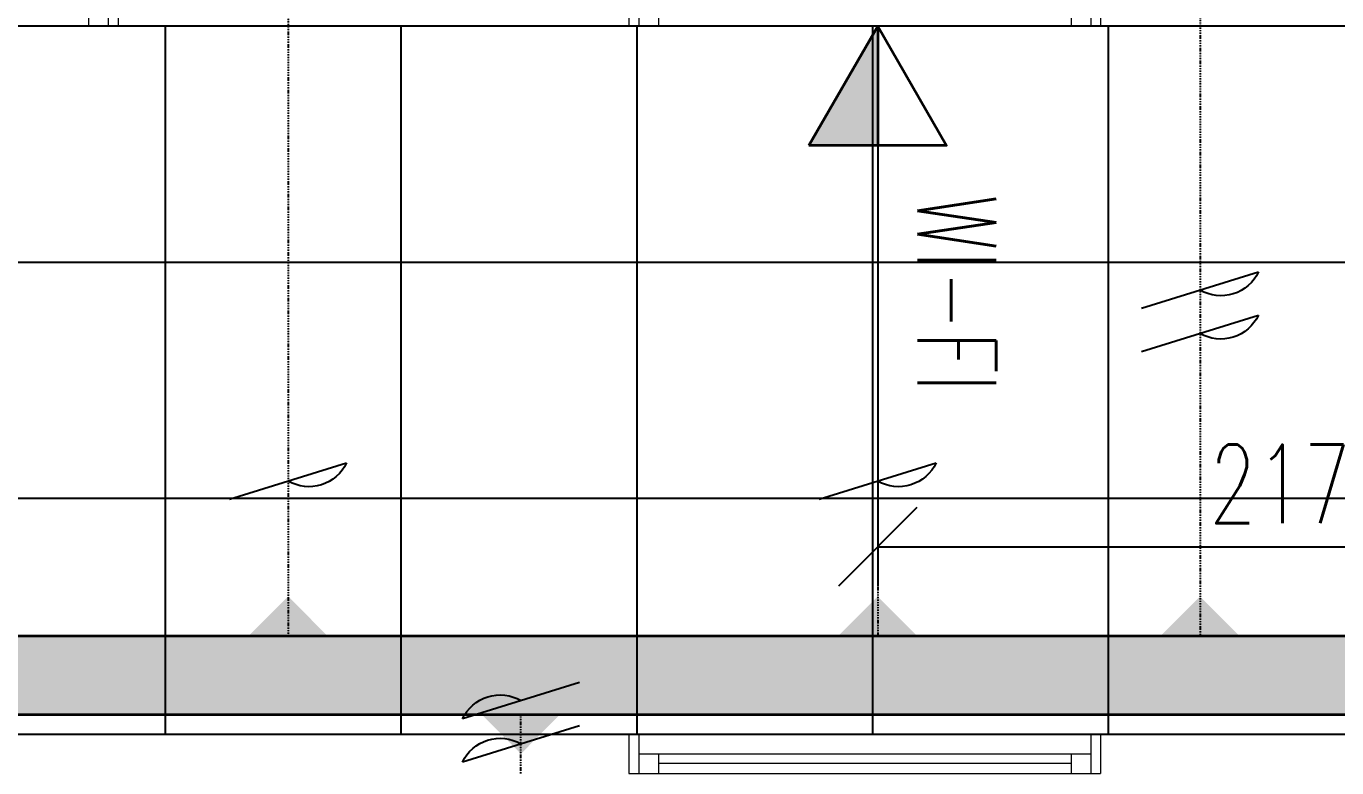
# Model space of a CAD drawing. Extents: x -560814 to 57327, y -29287 to 19916.
# Drawn here: x 38542 to 41877, y -2796 to -910 of the extents above; entities that cross this region are included whole.
import ezdxf

# ---------------------------------------------------------------- set-up
doc = ezdxf.new("R2010")
doc.units = 0
doc.header["$LTSCALE"] = 0.25
doc.linetypes.add('DASHDOT', pattern=[25.4, 12.7, -6.35, 0, -6.35])
for name, color, linetype in [('0 @ 50', 7, 'Continuous'), ('01-First Floor$0$FALSE CEILING', 251, 'Continuous'), ('T-WIRE', 140, 'Continuous')]:
    doc.layers.add(name, color=color, linetype=linetype)
for name, color, linetype, lineweight in [('01-First Floor$0$Aluminum', 251, 'Continuous', 5), ('01-First Floor$0$Walls', 251, 'Continuous', 5), ('E-LITE-CLNG-CNDT', 6, 'DASHDOT', 35), ('T-CABL-TRAY', 60, 'Continuous', 35), ('T-DATA-CLNG-COND', 51, 'DASHDOT', 25), ('T-DATA-CLNG-COND @ 100', 51, 'DASHDOT', 25), ('T-DATA-DEVC-TYPE', 2, 'Continuous', 25), ('T-DATA-DIM', 251, 'DASHDOT', 25), ('T-DATA-WALL @ 100', 33, 'Continuous', 35)]:
    doc.layers.add(name, color=color, linetype=linetype, lineweight=lineweight)
doc.styles.add('DC_SIMPLEX', font='SIMPLEX.shx', dxfattribs={"width": 0.7})
doc.dimstyles.new('DevCad-MM', dxfattribs={"dimscale": 0.01, "dimtxt": 2, "dimasz": 2, "dimexe": 1, "dimexo": 1, "dimgap": 0.6, "dimtad": 1, "dimdec": 0, "dimrnd": 10, "dimzin": 1, "dimdsep": 46, "dimtxsty": 'DC_SIMPLEX', "dimblk1": 'OBLIQUE', "dimblk2": 'OBLIQUE', "dimsah": 1, "dimcen": 3, "dimclrd": 256, "dimclre": 256, "dimclrt": 45, "dimadec": 0, "dimazin": 0, "dimtfac": 1, "dimtdec": 0, "dimtix": 1, "dimtmove": 2, "dimatfit": 2, "dimldrblk": 'OBLIQUE', "dimfxl": 1, "dimtolj": 1, "dimtzin": 0, "dimarcsym": 0})

# ---------------------------------------------------------------- blocks, each defined once
blk = doc.blocks.new('*U92')
blk.add_hatch(color=254).paths.add_polyline_path([(-3.031, 1.75), (-3.031, 0), (0, 0)])
blk.add_line((0, 0), (-3.031, 0))
blk.add_lwpolyline([(-3.031, 1.75), (0, 0), (-3.031, -1.75)], close=True)
at = {"layer": 'T-DATA-DEVC-TYPE', "style": 'DC_SIMPLEX', "width": 0.7, "flags": 8}
blk.add_attdef('DC_TYPE', (2.682, 5.634), '', height=2, rotation=360, dxfattribs=at)
blk = doc.blocks.new('01-First Floor$0$A$C37be4daf')
at = {"layer": '01-First Floor$0$Aluminum'}
for p, q in [((1416, 598.2), (216, 598.2)), ((241, 498.2), (241, 598.2)), ((291, 548.2), (291, 598.2)), ((291, 573.2), (1341, 573.2)), ((1341, 548.2), (1341, 598.2)), ((1391, 498.2), (1391, 598.2)), ((1391, 548.2), (241, 548.2)), ((1416, 498.2), (216, 498.2))]:
    blk.add_line(p, q, dxfattribs=at)
at = {"layer": '01-First Floor$0$Walls'}
for p, q in [((216, 498.2), (216, 598.2)), ((1416, 498.2), (1416, 598.2))]:
    blk.add_line(p, q, dxfattribs=at)
blk = doc.blocks.new('01-First Floor')
at = {"layer": '01-First Floor$0$FALSE CEILING', "linetype": 'Continuous'}
for p, q in [((38896.4, -2710), (38896.4, -910)), ((39496.4, -2710), (39496.4, -910)), ((40096.4, -2710), (40096.4, -910)), ((40696.4, -2710), (40696.4, -910)), ((41296.4, -2710), (41296.4, -910)), ((8296.4, -1510), (48976, -1510)), ((8296.4, -2110), (48976, -2110))]:
    blk.add_line(p, q, dxfattribs=at)
at = {"layer": '01-First Floor$0$FALSE CEILING'}
blk.add_lwpolyline([(48976, -910), (8296.4, -910), (8296.4, -2710), (48976, -2710), (48976, -910)], dxfattribs=at)
at = {"layer": '01-First Floor$0$Walls'}
blk.add_line((42876, -2710), (34876, -2710), dxfattribs=at)
at = {"xscale": -1, "rotation": 180}
blk.add_blockref('01-First Floor$0$A$C37be4daf', (37360, -311.8), dxfattribs=at)
at = {"rotation": 180}
for p in [(41492, -311.8), (41492, -2211.8)]:
    blk.add_blockref('01-First Floor$0$A$C37be4daf', p, dxfattribs=at)
blk = doc.blocks.new('*U121')
at = {"lineweight": 0}
h = blk.add_hatch(dxfattribs=at)
h.set_pattern_fill('HEX', color=253, scale=8, angle=270, style=0)
h.set_pattern_definition([(270, (2e-10, -9388.563), (43.9941, 8e-13), [25.4, -50.8]), (30, (2e-10, -9388.563), (-21.99705, 38.1), [25.4, -50.8]), (330, (2e-10, -9413.963), (21.99705, 38.1), [25.4, -50.8])])
h.paths.add_polyline_path([(-200, -9550), (0, -9550), (0, 0), (-200, 0)])
at = {"color": 0}
for p, q in [((0, 0), (0, -9550)), ((-200, 0), (-200, -9550))]:
    blk.add_line(p, q, dxfattribs=at)
blk = doc.blocks.new('*U97')
blk.add_hatch(color=256).paths.add_polyline_path([(0, 1), (-1, 0), (0, -1)])
blk = doc.blocks.new('*U96')
blk.add_hatch(color=256).paths.add_polyline_path([(0, -1), (1, 0), (0, 1)])
blk = doc.blocks.new('W-TEL')
blk.add_line((-66, -212.7), (66, 212.7))
blk.add_arc((130.7, 76), 151.2, 115.3301, 210.179)
blk = doc.blocks.new('*U107')
at = {"layer": 'T-WIRE', "xscale": -0.006999999999825377, "yscale": 0.006999999999970897, "zscale": 0.006999999999999999}
for p in [(0, 0), (1.102, -0.003)]:
    blk.add_blockref('W-TEL', p, dxfattribs=at)
blk = doc.blocks.new('*U106')
at = {"layer": 'T-WIRE', "xscale": -0.006999999999825377, "yscale": 0.006999999999970897, "zscale": 0.006999999999999999}
blk.add_blockref('W-TEL', (0, 0), dxfattribs=at)
blk = doc.blocks.new('_OBLIQUE')
at = {"color": 0, "linetype": 'ByBlock'}
blk.add_line((-0.5, -0.5), (0.5, 0.5), dxfattribs=at)
blk = doc.blocks.new('*D171')
at = {"layer": 'Defpoints', "color": 0, "linetype": 'Continuous', "transparency": 16777216}
for p in [(40708.7, -910), (42876, -910), (42876, -2233.7)]:
    blk.add_point(p, dxfattribs=at)
at = {"layer": 'T-DATA-DIM', "linetype": 'Continuous', "lineweight": -2, "transparency": 16777216}
for p, q in [((40708.7, -1010), (40708.7, -2333.7)), ((42876, -1010), (42876, -2333.7)), ((40708.7, -2233.7), (42876, -2233.7))]:
    blk.add_line(p, q, dxfattribs=at)
at = {"layer": 'T-DATA-DIM', "linetype": 'Continuous', "lineweight": -2, "transparency": 16777216, "xscale": 200, "yscale": 200, "zscale": 200, "rotation": 180}
blk.add_blockref('_OBLIQUE', (40708.7, -2233.7), dxfattribs=at)
at = {"layer": 'T-DATA-DIM', "linetype": 'Continuous', "lineweight": -2, "transparency": 16777216, "xscale": 200, "yscale": 200, "zscale": 200}
blk.add_blockref('_OBLIQUE', (42876, -2233.7), dxfattribs=at)
at = {"layer": 'T-DATA-DIM', "color": 45, "linetype": 'Continuous', "transparency": 16777216, "insert": (41792.3, -2073.7), "char_height": 200, "attachment_point": 5, "style": 'DC_SIMPLEX'}
blk.add_mtext('\\A1;2170', dxfattribs=at)

msp = doc.modelspace()

# ---------------------------------------------------------------- linework, layer by layer
at = {"layer": 'T-DATA-CLNG-COND'}
for points in [[(39208.8, 1508.4), (39208.8, -2460)], [(40708.7, -1213.1), (40708.7, -2460)], [(39801, -2810), (39801, -2660)]]:
    msp.add_lwpolyline(points, dxfattribs=at)
msp.add_lwpolyline([(41113.5, -658.4), (41429, -658.4, -0.414214), (41529, -758.4), (41529, -2460)], format="xyb", dxfattribs=at)

# ---------------------------------------------------------------- block references
at = {"layer": '0 @ 50', "xscale": 100, "yscale": 100, "zscale": 100}
for name, p, rotation in [('*U107', (41529, -1581), 270), ('*U106', (39208.8, -2066.5), 270), ('*U106', (40708.7, -2066.5), 270), ('*U107', (39801, -2735), 89.99999999999999)]:
    msp.add_blockref(name, p, dxfattribs=dict(at, rotation=rotation))
at = {"layer": 'E-LITE-CLNG-CNDT'}
msp.add_blockref('01-First Floor', (0, 0), dxfattribs=at)
at = {"layer": 'T-CABL-TRAY', "linetype": 'Continuous', "xscale": -1, "rotation": 90}
msp.add_blockref('*U121', (33326, -2660), dxfattribs=at)
at = {"layer": 'T-DATA-CLNG-COND @ 100', "xscale": -100, "yscale": 100, "zscale": 100, "rotation": 90.00000000001782}
for name, p in [('*U97', (39208.8, -2460)), ('*U97', (40708.7, -2460)), ('*U97', (41529, -2460)), ('*U96', (39801, -2660))]:
    msp.add_blockref(name, p, dxfattribs=at)
at = {"layer": 'T-DATA-WALL @ 100'}
ref = msp.add_blockref('*U92', (40708.7, -910), dxfattribs=dict(at, xscale=100, yscale=100, zscale=100, rotation=90.00000000000001))
ref.add_attrib('DC_TYPE', 'WI-FI', (40809.8, -1337.1, 0), dxfattribs={"layer": 'T-DATA-DEVC-TYPE', "height": 200, "rotation": 270, "style": 'DC_SIMPLEX', "width": 0.7, "flags": 8})

# ---------------------------------------------------------------- dimensions: what is measured, and where the dimension line sits
at = {"layer": 'T-DATA-DIM', "linetype": 'Continuous'}
dim = msp.add_linear_dim(base=(42876, -2233.7), p1=(40708.7, -910), p2=(42876, -910), dimstyle='DevCad-MM', dxfattribs=at)
dim.commit()
dim.dimension.update_dxf_attribs({"geometry": '*D171', "text_midpoint": (41792.3, -2073.7)})

doc.saveas('drawing.dxf')
